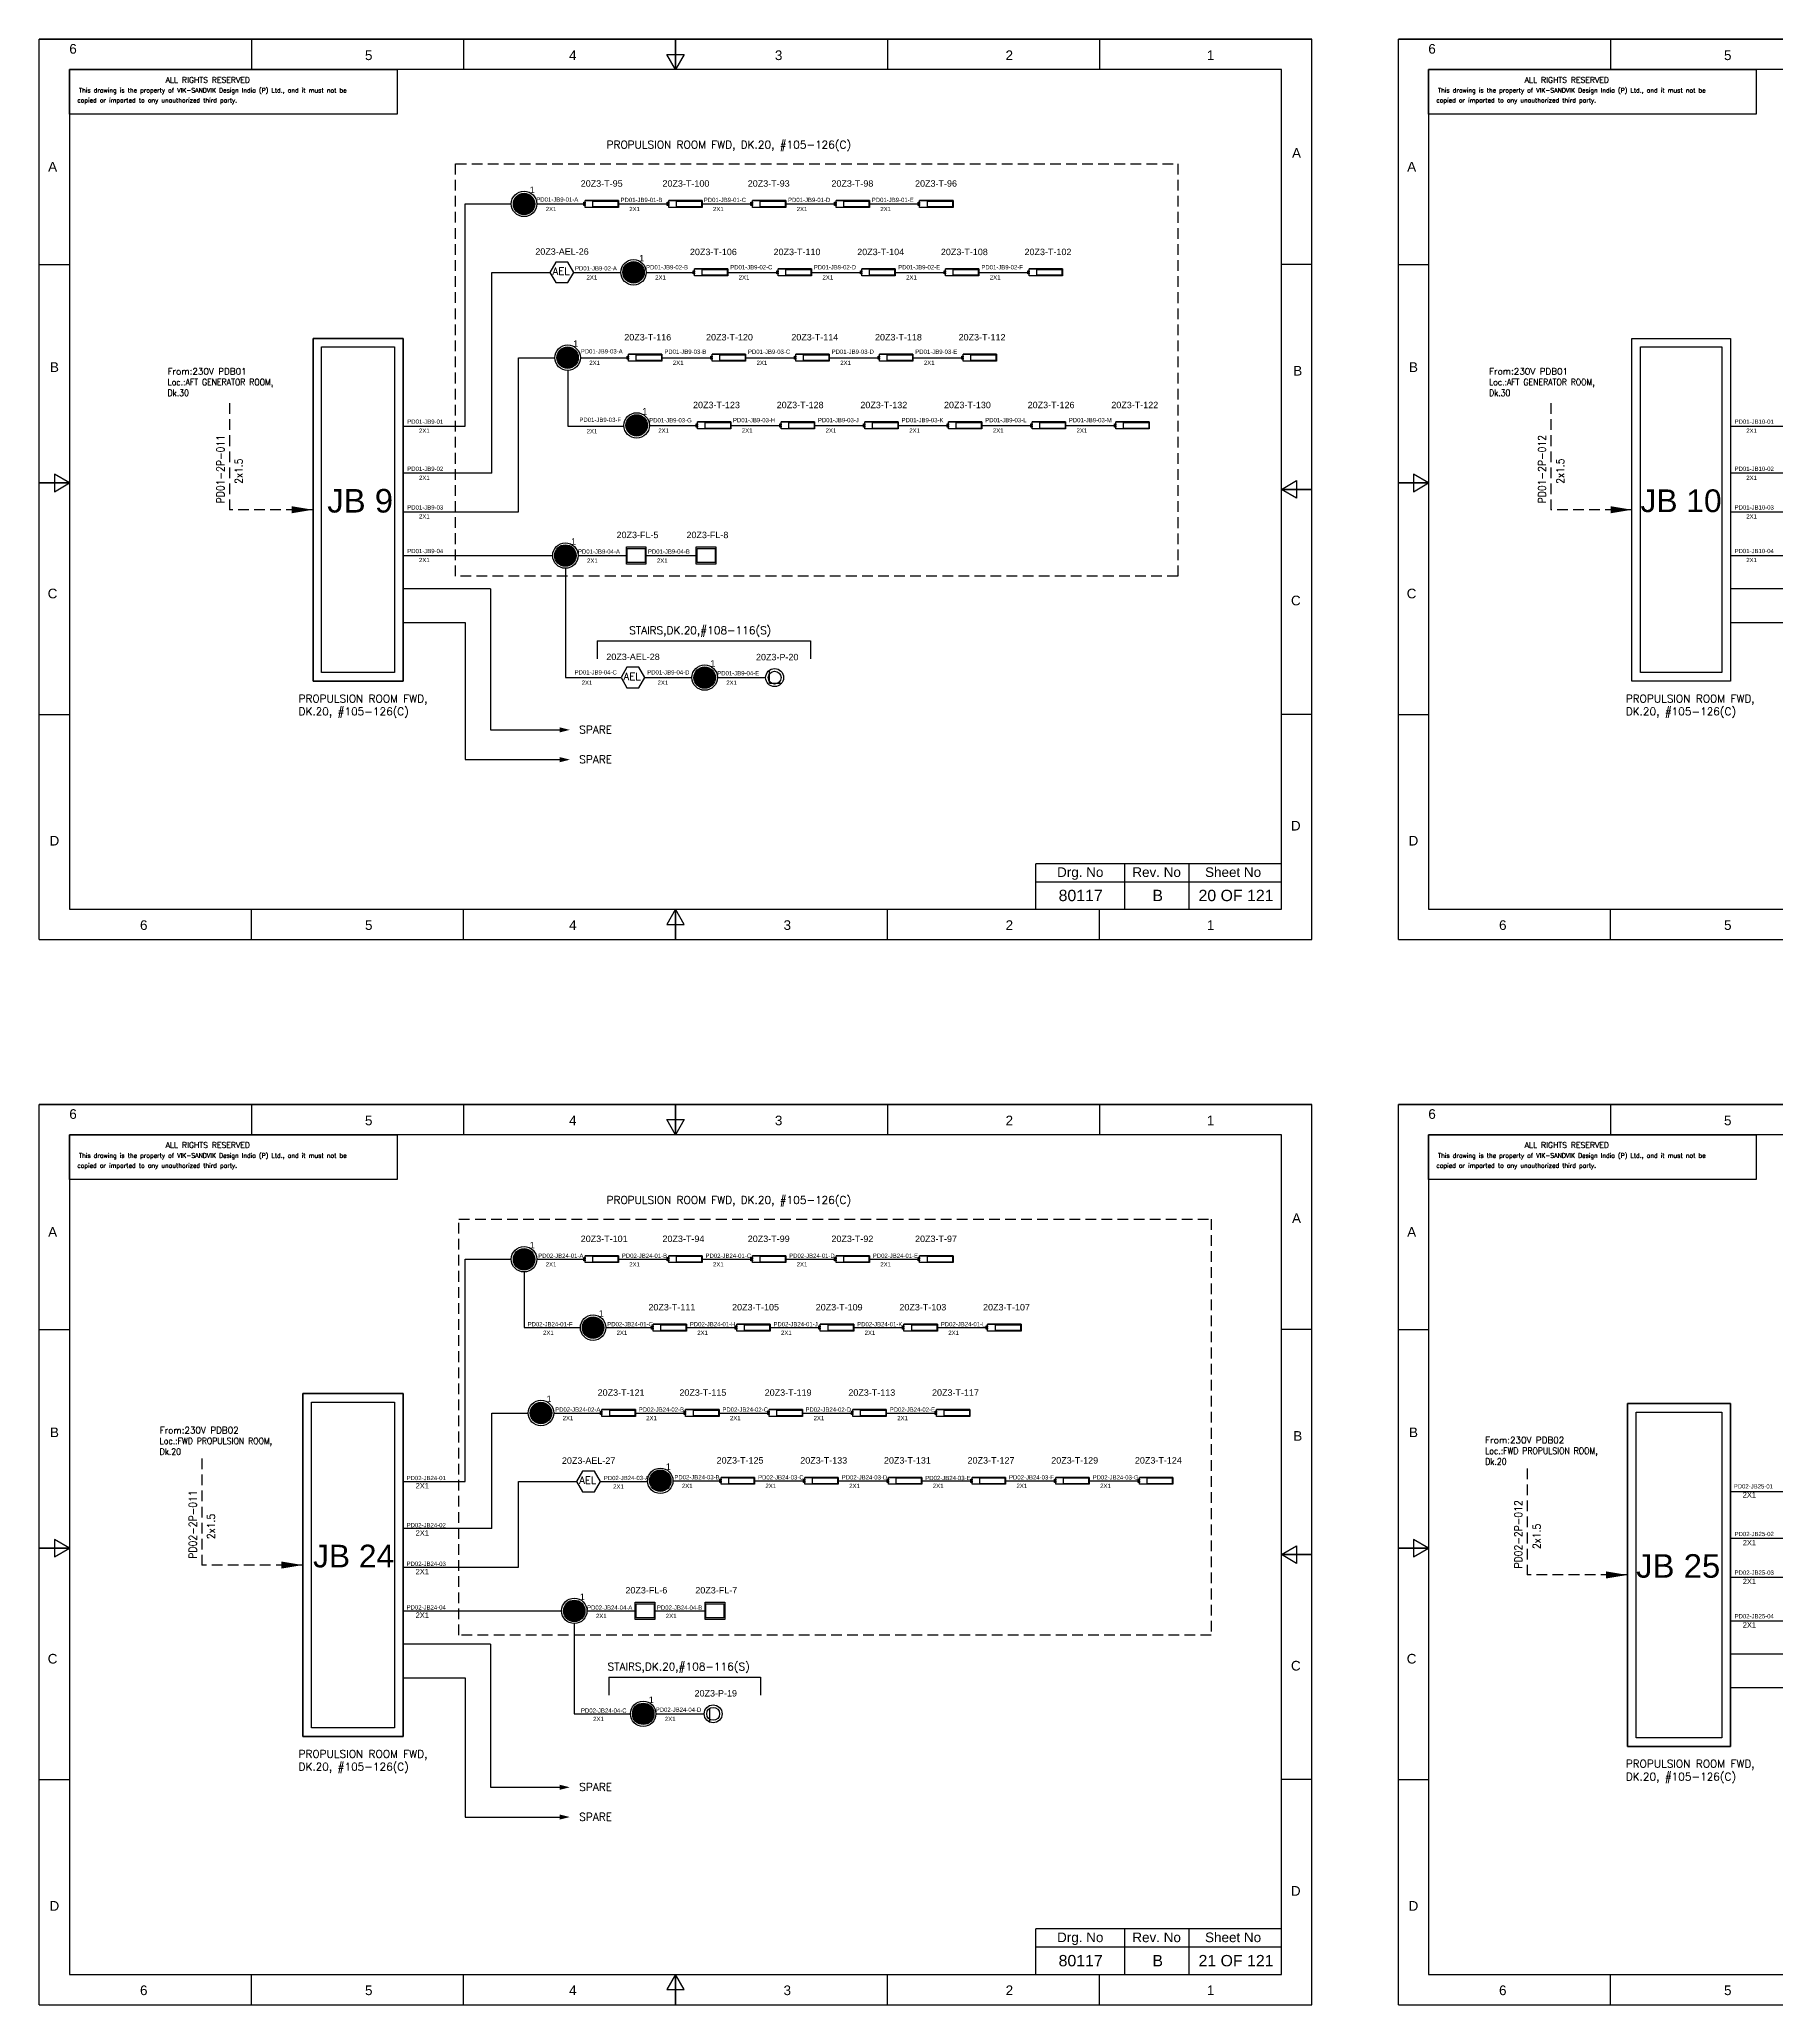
# Model space of a CAD drawing. Header units: inches. Extents: x -3311 to 1429, y -713 to 2436.
# Drawn here: x -771.2 to -365.6, y 1612.5 to 2071.1 of the extents above; entities that cross this region are included whole.
import ezdxf
from ezdxf.enums import TextEntityAlignment as Align

# ---------------------------------------------------------------- set-up
doc = ezdxf.new("R2010")
doc.units = ezdxf.units.IN
doc.linetypes.add('HIDDEN', pattern=[0.375, 0.25, -0.125])
doc.linetypes.add('SOLID', pattern=[0])
for name, color, linetype, lineweight in [('ELEC_TXT-025', 1, 'Continuous', 25), ('HEL-025', 1, 'Continuous', 25), ('HEL-035', 2, 'Continuous', 35)]:
    doc.layers.add(name, color=color, linetype=linetype, lineweight=lineweight)
doc.layers.add('LINE', color=3, linetype='SOLID')
doc.styles.add('_NORMAL', font='arial.ttf')
doc.styles.add('ROMANS', font='simplex.shx', dxfattribs={"width": 0.88})
doc.styles.get("Standard").update_dxf_attribs({"font": 'arial.ttf'})
doc.dimstyles.get("Standard").update_dxf_attribs({"dimtxt": 0.18, "dimasz": 0.18, "dimexe": 0.18, "dimexo": 0.0625, "dimgap": 0.09, "dimtad": 0, "dimtih": 1, "dimtoh": 1, "dimdec": 4, "dimzin": 0, "dimdsep": 46, "dimtxsty": 'Standard', "dimcen": 0.09, "dimadec": 0, "dimazin": 0, "dimtfac": 1, "dimtdec": 4, "dimtofl": 0, "dimtmove": 0, "dimatfit": 3, "dimfxl": 1, "dimtolj": 1, "dimtzin": 0, "dimarcsym": 0})
pattern_1 = [(0, (0, 0), (0, 6.985), [5.08, -1.905]), (90, (0, 0), (-6.985, 4e-16), [5.08, -1.905])]

# ---------------------------------------------------------------- blocks, each defined once
blk = doc.blocks.new('13')
for points in [[(436.88, 1959.44), (441.46, 1959.44), (441.46, 1955.44), (436.88, 1955.44)], [(437.07, 1959.08), (441.26, 1959.08), (441.26, 1955.8), (437.07, 1955.8)]]:
    blk.add_lwpolyline(points, close=True)
blk = doc.blocks.new('LED FLOOD LIGHT 100W')
blk.add_blockref('13', (5123.55, -712.19))
blk.add_attdef('TAG_NO', (5558.98, 1249.67), '', height=1.5)
blk = doc.blocks.new('fr')
at = {"color": 7, "linetype": 'Continuous'}
for p, q in [((33763.99, 4500.4), (33466.99, 4500.4)), ((33466.99, 4500.4), (33763.99, 4500.4)), ((33466.99, 4290.33), (33466.99, 4500.4)), ((33516.49, 4500.4), (33516.49, 4493.33)), ((33565.99, 4500.4), (33565.99, 4493.33)), ((33615.49, 4500.4), (33615.49, 4493.33)), ((33615.49, 4493.33), (33615.49, 4500.4)), ((33615.49, 4500.4), (33615.49, 4493.33)), ((33664.99, 4500.4), (33664.99, 4493.33)), ((33714.49, 4500.4), (33714.49, 4493.33)), ((33763.99, 4290.33), (33763.99, 4500.4)), ((33763.99, 4290.33), (33763.99, 4500.4)), ((33615.49, 4493.33), (33613.45, 4496.87)), ((33613.45, 4496.87), (33617.53, 4496.87)), ((33617.53, 4496.87), (33615.49, 4493.33)), ((33756.92, 4493.33), (33474.06, 4493.33)), ((33474.06, 4493.33), (33474.06, 4297.41)), ((33756.92, 4297.41), (33756.92, 4493.33)), ((33466.99, 4447.89), (33474.06, 4447.89)), ((33763.99, 4447.89), (33756.92, 4447.89)), ((33474.06, 4396.87), (33470.53, 4398.91)), ((33470.53, 4398.91), (33470.53, 4394.83)), ((33466.99, 4396.87), (33474.06, 4396.87)), ((33474.06, 4396.87), (33466.99, 4396.87)), ((33466.99, 4396.87), (33474.06, 4396.87)), ((33470.53, 4394.83), (33474.06, 4396.87)), ((33756.92, 4395.37), (33760.45, 4397.41)), ((33763.99, 4395.37), (33756.92, 4395.37)), ((33760.45, 4393.33), (33756.92, 4395.37)), ((33756.92, 4395.37), (33763.99, 4395.37)), ((33763.99, 4395.37), (33756.92, 4395.37)), ((33760.45, 4397.41), (33760.45, 4393.33)), ((33466.99, 4342.85), (33474.06, 4342.85)), ((33763.99, 4342.85), (33756.92, 4342.85)), ((33474.06, 4297.41), (33756.92, 4297.41)), ((33516.49, 4290.33), (33516.49, 4297.41)), ((33565.99, 4290.33), (33565.99, 4297.41)), ((33615.49, 4297.41), (33613.45, 4293.87)), ((33613.45, 4293.87), (33617.53, 4293.87)), ((33615.49, 4290.33), (33615.49, 4297.41)), ((33617.53, 4293.87), (33615.49, 4297.41)), ((33615.49, 4297.41), (33615.49, 4290.33)), ((33615.49, 4290.33), (33615.49, 4297.41)), ((33664.99, 4290.33), (33664.99, 4297.41)), ((33714.49, 4290.33), (33714.49, 4297.41)), ((33466.99, 4290.33), (33763.99, 4290.33)), ((33466.99, 4290.33), (33763.99, 4290.33))]:
    blk.add_line(p, q, dxfattribs=at)
at = {"color": 7, "style": '_NORMAL'}
for s, p in [('6', (33474.86, 4498.18)), ('5', (33543.88, 4496.68)), ('4', (33591.52, 4496.68)), ('3', (33639.57, 4496.68)), ('2', (33693.41, 4496.68)), ('1', (33740.39, 4496.68)), ('A', (33760.45, 4473.88)), ('A', (33470.1, 4470.68)), ('B', (33470.52, 4423.9)), ('B', (33760.74, 4423.06)), ('C', (33470.08, 4371.07)), ('C', (33760.29, 4369.44)), ('D', (33760.27, 4316.89)), ('D', (33470.51, 4313.39)), ('6', (33491.37, 4293.69)), ('5', (33543.89, 4293.69)), ('4', (33591.53, 4293.69)), ('3', (33641.59, 4293.69)), ('2', (33693.43, 4293.69)), ('1', (33740.41, 4293.69))]:
    blk.add_text(s, height=2.25, dxfattribs=at).set_placement(p, align=Align.MIDDLE_CENTER)
blk = doc.blocks.new('A$C4BAD7D21')
at = {"layer": 'HEL-025'}
blk.add_lwpolyline([(-34000, 0), (-34000, 2086), (-18714, 2086), (-18714, 0)], close=True, dxfattribs=at)
at = {"layer": 'HEL-025', "style": 'ROMANS'}
for s, p in [('This drawing is the property of VIK-SANDVIK Design India (P) Ltd., and it must not be', (-33558, 1016)), (' copied or imparted to any unauthorized third party.', (-33785, 550))]:
    blk.add_text(s, height=210, dxfattribs=at).set_placement(p)
at = {"layer": 'HEL-035', "style": 'ROMANS'}
blk.add_text('     ALL RIGHTS RESERVED', height=262.5, dxfattribs=at).set_placement((-30497, 1476))
blk = doc.blocks.new('FIXED_KEY_SWITCH')
h = blk.add_hatch(color=1)
h.dxf.hatch_style = 1
edge = h.paths.add_edge_path()
edge.add_arc((848.13, 1737.46), 2.5, 0, 360)
at = {"color": 1}
blk.add_circle((848.13, 1737.46), 2.5, dxfattribs=at)
at = {"color": 7, "insert": (849.44, 1741.5), "char_height": 1.5, "attachment_point": 1, "style": '_NORMAL'}
blk.add_mtext_dynamic_manual_height_columns('1', width=1.5, gutter_width=7.5, heights=[0], dxfattribs=at)
blk = doc.blocks.new('SWT')
blk.add_blockref('FIXED_KEY_SWITCH', (0, 0))
blk.add_attdef('TAG_NO', (844.55, 1741.11), '', height=1.5)
blk = doc.blocks.new('2A')
at = {"color": 7, "lineweight": -3, "ltscale": 2.5}
blk.add_line((790.02, 1997.62, -0.03), (782.23, 1997.62, -0.03), dxfattribs=at)
at = {"color": 7, "lineweight": -3, "ltscale": 2.5, "elevation": -0.03}
for points in [[(781.91, 1997.21), (782.23, 1997.21), (782.23, 1996.94), (781.91, 1996.94)], [(781.91, 1996.7), (782.23, 1996.7), (782.23, 1996.44), (781.91, 1996.44)], [(782.23, 1997.62), (790.02, 1997.62), (790.02, 1996.02), (782.23, 1996.02)], [(784.03, 1997.5), (789.88, 1997.5), (789.88, 1996.14), (784.03, 1996.14)]]:
    blk.add_lwpolyline(points, close=True, dxfattribs=at)
blk = doc.blocks.new('LED TUBE LIGHT 30W')
blk.add_blockref('2A', (179.91, -357.89))
blk.add_attdef('TAG_NO.', (962.52, 1642.97), '', height=1.5)
blk = doc.blocks.new('AEL')
at = {"color": 4}
blk.add_lwpolyline([(989.98, -190.09), (992.75, -190.09), (994.14, -187.69), (992.75, -185.28), (989.98, -185.28), (988.59, -187.69)], close=True, dxfattribs=at)
at = {"color": 4, "style": 'ROMANS'}
blk.add_text('AEL', height=1.725, dxfattribs=at).set_placement((989.2, -188.27))
blk = doc.blocks.new('AEL_L')
blk.add_blockref('AEL', (0, 0))
blk.add_attdef('TAG_NO', (986.55, -183.59), '', height=1.5)
blk = doc.blocks.new('1')
h = blk.add_hatch()
h.set_pattern_fill('ANGLE', color=6)
h.set_pattern_definition(pattern_1)
h.paths.add_polyline_path([(303.23, 2044.43, 1), (306.22, 2044.43, 1)], flags=0)
h.paths.add_polyline_path([(302.63, 2044.43, 1), (306.83, 2044.43, 1)])
h.paths.add_polyline_path([(306.22, 2044.43, -1), (303.23, 2044.43, -1)], flags=16)
h = blk.add_hatch()
h.set_pattern_fill('ANGLE', color=6)
h.set_pattern_definition(pattern_1)
h.paths.add_polyline_path([(303.23, 2044.43, 1), (306.22, 2044.43, 1)])
at = {"color": 6}
for radius in [2.1, 1.5]:
    blk.add_circle((304.73, 2044.43), radius, dxfattribs=at)
blk = doc.blocks.new('LED PENDENT LIGHT 15W')
blk.add_blockref('1', (0, 0))
blk.add_attdef('TAG_NO', (301.63, 2048.1), '', height=1.5)

msp = doc.modelspace()

# ---------------------------------------------------------------- linework, layer by layer
for p, q in [((-671.78, 1980.85), (-671.78, 2032.72)), ((-647.83, 1993.86), (-647.83, 1980.87)), ((-648.37, 1947.69), (-648.37, 1922.18)), ((-665.86, 1942.86), (-686.24, 1942.86)), ((-356.04, 1942.86), (-376.43, 1942.86)), ((-640.94, 1930.73, -0.03), (-591.18, 1930.73, -0.03)), ((-671.78, 1734.58), (-671.78, 1786.45)), ((-658, 1783.47), (-658, 1770.48)), ((-646.3, 1701.42), (-646.3, 1680.36)), ((-665.86, 1696.59), (-686.24, 1696.59)), ((-356.04, 1694.28), (-376.43, 1694.28)), ((-638.25, 1688.91, -0.03), (-602.86, 1688.91, -0.03))]:
    msp.add_line(p, q)
at = {"color": 7, "linetype": 'Continuous'}
for p, q in [((-481.25, 1878.73), (-538.57, 1878.73)), ((-538.57, 1868.14), (-538.57, 1878.73)), ((-517.79, 1868.14), (-517.79, 1878.73)), ((-502.78, 1868.14), (-502.78, 1878.73)), ((-538.57, 1874.55), (-481.25, 1874.55)), ((-481.25, 1630.15), (-538.57, 1630.15)), ((-538.57, 1619.56), (-538.57, 1630.15)), ((-517.79, 1619.56), (-517.79, 1630.15)), ((-502.78, 1619.56), (-502.78, 1630.15)), ((-538.57, 1625.97), (-481.25, 1625.97))]:
    msp.add_line(p, q, dxfattribs=at)
at = {"linetype": 'HIDDEN', "ltscale": 10}
for points in [[(-673.99, 2042.09), (-505.38, 2042.09), (-505.38, 1945.85), (-673.99, 1945.85)], [(-673.22, 1795.82), (-497.61, 1795.82), (-497.61, 1698.71), (-673.22, 1698.71)]]:
    msp.add_lwpolyline(points, close=True, dxfattribs=at)
for points in [[(-399.4, 2001.35), (-376.43, 2001.35), (-376.43, 1921.35), (-399.4, 1921.35)], [(-397.4, 1999.35), (-378.43, 1999.35), (-378.43, 1923.35), (-397.4, 1923.35)]]:
    msp.add_lwpolyline(points, close=True)
for points in [[(-726.79, 1986.22), (-726.79, 1961.35)], [(-418.33, 1986.22), (-418.33, 1961.35)], [(-733.26, 1739.95), (-733.26, 1715.08)], [(-423.84, 1737.64), (-423.84, 1712.77)]]:
    msp.add_lwpolyline(points, dxfattribs=at)
for points in [[(-649.68, 1909.98, 1.18, 0, 0), (-647.32, 1909.98, 0, 0, 0)], [(-649.68, 1903.03, 1.18, 0, 0), (-647.32, 1903.03, 0, 0, 0)], [(-649.68, 1663.22, 1.18, 0, 0), (-647.32, 1663.22, 0, 0, 0)], [(-649.68, 1656.27, 1.18, 0, 0), (-647.32, 1656.27, 0, 0, 0)]]:
    msp.add_lwpolyline(points, format="xyseb")
at = {"layer": 'LINE', "color": 0}
for p, q in [((-671.78, 2032.72), (-660.99, 2032.72)), ((-655.05, 2032.72, 0), (-643.79, 2032.72, -0.03)), ((-635.99, 2032.72, -0.03), (-624.26, 2032.72, -0.05)), ((-616.47, 2032.72, -0.05), (-604.74, 2032.72, -0.08)), ((-596.94, 2032.72, -0.08), (-585.21, 2032.72, -0.11)), ((-577.41, 2032.72, -0.11), (-565.68, 2032.72, -0.14)), ((-665.57, 1969.85), (-665.57, 2016.75)), ((-665.57, 2016.75), (-651.98, 2016.75, -0.03)), ((-646.42, 2016.75, -0.03), (-635.44, 2016.75, -0.03)), ((-629.5, 2016.75, -0.03), (-618.24, 2016.75, -0.05)), ((-610.44, 2016.75, -0.05), (-598.71, 2016.75, -0.08)), ((-590.92, 2016.75, -0.08), (-579.19, 2016.75, -0.11)), ((-571.39, 2016.75, -0.11), (-559.66, 2016.75, -0.14)), ((-551.86, 2016.75, -0.14), (-540.13, 2016.75, -0.16)), ((-707.28, 2001.35), (-707.28, 1921.35)), ((-686.24, 2001.35), (-707.28, 2001.35)), ((-686.24, 1921.35), (-686.24, 2001.35)), ((-659.35, 1996.84), (-650.83, 1996.84)), ((-659.35, 1960.83), (-659.35, 1996.84)), ((-644.88, 1996.84, 0), (-633.62, 1996.84, -0.03)), ((-625.83, 1996.84, -0.03), (-614.1, 1996.84, -0.05)), ((-606.3, 1996.84, -0.05), (-594.57, 1996.84, -0.08)), ((-586.77, 1996.84, -0.08), (-575.04, 1996.84, -0.11)), ((-567.24, 1996.84, -0.11), (-555.52, 1996.84, -0.14)), ((-686.24, 1980.85), (-671.78, 1980.85)), ((-647.83, 1980.87), (-634.71, 1980.87, -0.03)), ((-628.77, 1981.03, -0.03), (-617.52, 1981.03, -0.05)), ((-609.72, 1981.03, -0.05), (-597.99, 1981.03, -0.08)), ((-590.19, 1981.03, -0.08), (-578.46, 1981.03, -0.11)), ((-570.66, 1981.03, -0.11), (-558.93, 1981.03, -0.14)), ((-551.14, 1981.03, -0.14), (-539.41, 1981.03, -0.16)), ((-531.61, 1981.03, -0.16), (-519.88, 1981.03, -0.19)), ((-376.43, 1980.85), (-361.96, 1980.85)), ((-665.57, 1969.85), (-686.24, 1969.85)), ((-355.75, 1969.85), (-376.43, 1969.85)), ((-686.24, 1960.83), (-659.35, 1960.83)), ((-376.43, 1960.83), (-346.53, 1960.83)), ((-686.24, 1950.66), (-651.35, 1950.66)), ((-645.4, 1950.66, 0), (-634.14, 1950.66, -0.03)), ((-629.56, 1950.66, -0.03), (-617.83, 1950.66, -0.05)), ((-376.43, 1950.66), (-349.53, 1950.66)), ((-665.86, 1942.86), (-665.86, 1909.98)), ((-686.24, 1935.06), (-671.78, 1935.06)), ((-671.78, 1935.06), (-671.78, 1903.03)), ((-376.43, 1935.06), (-361.96, 1935.06)), ((-640.94, 1930.73, -0.03), (-640.94, 1926.54, -0.03)), ((-591.18, 1930.73, -0.03), (-591.18, 1926.54, -0.03)), ((-648.37, 1922.18), (-635.4, 1922.18, -0.03)), ((-629.84, 1922.18, -0.03), (-618.84, 1922.18, -0.03)), ((-612.89, 1922.18, -0.03), (-601.64, 1922.18, -0.05)), ((-707.28, 1921.35), (-686.24, 1921.35)), ((-665.86, 1909.98), (-649.59, 1909.98)), ((-671.78, 1903.03), (-649.59, 1903.03)), ((-671.78, 1786.45), (-660.99, 1786.45)), ((-655.05, 1786.45, 0), (-643.79, 1786.45, -0.03)), ((-635.99, 1786.45, -0.03), (-624.26, 1786.45, -0.05)), ((-616.47, 1786.45, -0.05), (-604.74, 1786.45, -0.08)), ((-596.94, 1786.45, -0.08), (-585.21, 1786.45, -0.11)), ((-577.41, 1786.45, -0.11), (-565.68, 1786.45, -0.14)), ((-658, 1770.48), (-644.88, 1770.48, -0.03)), ((-638.93, 1770.48, -0.03), (-627.93, 1770.48, -0.03)), ((-620.13, 1770.48, -0.03), (-608.4, 1770.48, -0.05)), ((-600.6, 1770.48, -0.05), (-588.87, 1770.48, -0.08)), ((-581.08, 1770.48, -0.08), (-569.35, 1770.48, -0.11)), ((-561.55, 1770.48, -0.11), (-549.82, 1770.48, -0.14)), ((-709.67, 1755.08), (-709.67, 1675.08)), ((-686.24, 1755.08), (-709.67, 1755.08)), ((-686.24, 1675.08), (-686.24, 1755.08)), ((-400.44, 1752.77), (-400.44, 1672.77)), ((-376.43, 1752.77), (-400.44, 1752.77)), ((-376.43, 1672.77), (-376.43, 1752.77)), ((-665.57, 1723.58), (-665.57, 1750.56)), ((-665.57, 1750.56), (-657.04, 1750.56)), ((-651.09, 1750.56, 0), (-639.84, 1750.56, -0.03)), ((-632.04, 1750.56, -0.03), (-620.31, 1750.56, -0.05)), ((-612.51, 1750.56, -0.05), (-600.78, 1750.56, -0.08)), ((-592.99, 1750.56, -0.08), (-581.26, 1750.56, -0.11)), ((-573.46, 1750.56, -0.11), (-561.73, 1750.56, -0.14)), ((-686.24, 1734.58), (-671.78, 1734.58)), ((-659.35, 1734.6), (-645.76, 1734.6, -0.03)), ((-659.35, 1714.56), (-659.35, 1734.6)), ((-640.21, 1734.6, -0.03), (-629.21, 1734.6, -0.03)), ((-623.26, 1734.74, -0.03), (-612.01, 1734.74, -0.05)), ((-604.21, 1734.74, -0.05), (-592.48, 1734.74, -0.08)), ((-584.68, 1734.74, -0.08), (-572.95, 1734.74, -0.11)), ((-565.15, 1734.74, -0.11), (-553.43, 1734.74, -0.14)), ((-545.63, 1734.74, -0.14), (-533.9, 1734.74, -0.16)), ((-526.1, 1734.74, -0.16), (-514.37, 1734.74, -0.19)), ((-376.43, 1732.27), (-361.96, 1732.27)), ((-665.57, 1723.58), (-686.24, 1723.58)), ((-355.75, 1721.27), (-376.43, 1721.27)), ((-686.24, 1714.56), (-659.35, 1714.56)), ((-376.43, 1712.25), (-349.53, 1712.25)), ((-686.24, 1704.39), (-649.27, 1704.39)), ((-643.32, 1704.39, 0), (-632.07, 1704.39, -0.03)), ((-627.48, 1704.39, -0.03), (-615.75, 1704.39, -0.05)), ((-376.43, 1702.08), (-341.3, 1702.08)), ((-665.86, 1696.59), (-665.86, 1663.22)), ((-686.24, 1688.79), (-671.78, 1688.79)), ((-671.78, 1688.79), (-671.78, 1656.27)), ((-638.25, 1688.91, -0.03), (-638.25, 1684.72, -0.03)), ((-602.86, 1688.91, -0.03), (-602.86, 1684.72, -0.03)), ((-376.43, 1686.48), (-361.96, 1686.48)), ((-646.3, 1680.36), (-633.18, 1680.36, -0.03)), ((-627.24, 1680.36, -0.03), (-615.98, 1680.36, -0.05)), ((-709.67, 1675.08), (-686.24, 1675.08)), ((-400.44, 1672.77), (-376.43, 1672.77)), ((-665.86, 1663.22), (-649.59, 1663.22)), ((-671.78, 1656.27), (-649.59, 1656.27))]:
    msp.add_line(p, q, dxfattribs=at)
for points in [[(-707.28, 2001.35), (-686.24, 2001.35), (-686.24, 1921.35), (-707.28, 1921.35)], [(-705.28, 1999.35), (-688.24, 1999.35), (-688.24, 1923.35), (-705.28, 1923.35)], [(-709.67, 1755.08), (-686.24, 1755.08), (-686.24, 1675.08), (-709.67, 1675.08)], [(-707.67, 1753.08), (-688.24, 1753.08), (-688.24, 1677.08), (-707.67, 1677.08)], [(-400.44, 1752.77), (-376.43, 1752.77), (-376.43, 1672.77), (-400.44, 1672.77)], [(-398.44, 1750.77), (-378.43, 1750.77), (-378.43, 1674.77), (-398.44, 1674.77)]]:
    msp.add_lwpolyline(points, close=True, dxfattribs=at)
for centre in [(-658.02, 2032.72), (-632.47, 2016.75, -0.03), (-647.85, 1996.84), (-631.74, 1981.03, -0.03), (-648.37, 1950.66), (-615.86, 1922.18, -0.03), (-658.02, 1786.45), (-641.91, 1770.48, -0.03), (-654.07, 1750.56), (-626.23, 1734.74, -0.03), (-646.3, 1704.39), (-630.21, 1680.36, -0.03)]:
    msp.add_circle(centre, 2.97, dxfattribs=at)

# ---------------------------------------------------------------- block references
for name, p in [('fr', (-34238.16, -2429.27)), ('fr', (-33920.93, -2429.27)), ('SWT', (-1506.15, 295.26)), ('SWT', (-1480.6, 279.29, -0.03)), ('SWT', (-1495.98, 259.38)), ('SWT', (-1479.87, 243.57, -0.03)), ('SWT', (-1496.5, 213.21)), ('SWT', (-1463.99, 184.73, -0.03)), ('fr', (-34238.16, -2677.85)), ('fr', (-33920.93, -2677.85)), ('SWT', (-1506.15, 48.99)), ('SWT', (-1490.04, 33.02, -0.03)), ('SWT', (-1502.2, 13.11)), ('SWT', (-1474.36, -2.71, -0.03)), ('SWT', (-1494.43, -33.07)), ('SWT', (-1478.34, -57.1, -0.03))]:
    msp.add_blockref(name, p)
ref = msp.add_blockref('LED TUBE LIGHT 30W', (-1605.92, 393.79))
ref.add_attrib('TAG_NO.', '20Z3-T-95', (-644.79, 2036.74), dxfattribs={"height": 1.5})
ref = msp.add_blockref('LED TUBE LIGHT 30W', (-1586.4, 393.79, -0.03))
ref.add_attrib('TAG_NO.', '20Z3-T-100', (-625.71, 2036.74, -0.03), dxfattribs={"height": 1.5})
ref = msp.add_blockref('LED TUBE LIGHT 30W', (-1566.87, 393.79, -0.05))
ref.add_attrib('TAG_NO.', '20Z3-T-93', (-605.8, 2036.74, -0.05), dxfattribs={"height": 1.5})
ref = msp.add_blockref('LED TUBE LIGHT 30W', (-1547.34, 393.79, -0.08))
ref.add_attrib('TAG_NO.', '20Z3-T-98', (-586.27, 2036.74, -0.08), dxfattribs={"height": 1.5})
ref = msp.add_blockref('LED TUBE LIGHT 30W', (-1527.82, 393.79, -0.11))
ref.add_attrib('TAG_NO.', '20Z3-T-96', (-566.75, 2036.74, -0.11), dxfattribs={"height": 1.5})
ref = msp.add_blockref('AEL_L', (-1640.56, 2204.44, -0.03))
ref.add_attrib('TAG_NO', '20Z3-AEL-26', (-655.39, 2020.85, -0.03), dxfattribs={"color": 4, "height": 1.5})
ref = msp.add_blockref('LED TUBE LIGHT 30W', (-1580.37, 377.82, -0.03))
ref.add_attrib('TAG_NO.', '20Z3-T-106', (-619.3, 2020.77, -0.03), dxfattribs={"height": 1.5})
ref = msp.add_blockref('LED TUBE LIGHT 30W', (-1560.85, 377.82, -0.05))
ref.add_attrib('TAG_NO.', '20Z3-T-110', (-599.78, 2020.77, -0.05), dxfattribs={"height": 1.5})
ref = msp.add_blockref('LED TUBE LIGHT 30W', (-1541.32, 377.82, -0.08))
ref.add_attrib('TAG_NO.', '20Z3-T-104', (-580.25, 2020.77, -0.08), dxfattribs={"height": 1.5})
ref = msp.add_blockref('LED TUBE LIGHT 30W', (-1521.79, 377.82, -0.11))
ref.add_attrib('TAG_NO.', '20Z3-T-108', (-560.72, 2020.77, -0.11), dxfattribs={"height": 1.5})
ref = msp.add_blockref('LED TUBE LIGHT 30W', (-1502.27, 377.82, -0.14))
ref.add_attrib('TAG_NO.', '20Z3-T-102', (-541.2, 2020.77, -0.14), dxfattribs={"height": 1.5})
ref = msp.add_blockref('LED TUBE LIGHT 30W', (-1595.76, 357.91))
ref.add_attrib('TAG_NO.', '20Z3-T-116', (-634.62, 2000.86), dxfattribs={"height": 1.5})
ref = msp.add_blockref('LED TUBE LIGHT 30W', (-1576.23, 357.91, -0.03))
ref.add_attrib('TAG_NO.', '20Z3-T-120', (-615.54, 2000.86, -0.03), dxfattribs={"height": 1.5})
ref = msp.add_blockref('LED TUBE LIGHT 30W', (-1556.7, 357.91, -0.05))
ref.add_attrib('TAG_NO.', '20Z3-T-114', (-595.63, 2000.86, -0.05), dxfattribs={"height": 1.5})
ref = msp.add_blockref('LED TUBE LIGHT 30W', (-1537.17, 357.91, -0.08))
ref.add_attrib('TAG_NO.', '20Z3-T-118', (-576.1, 2000.86, -0.08), dxfattribs={"height": 1.5})
ref = msp.add_blockref('LED TUBE LIGHT 30W', (-1517.65, 357.91, -0.11))
ref.add_attrib('TAG_NO.', '20Z3-T-112', (-556.58, 2000.86, -0.11), dxfattribs={"height": 1.5})
ref = msp.add_blockref('LED TUBE LIGHT 30W', (-1579.65, 342.1, -0.03))
ref.add_attrib('TAG_NO.', '20Z3-T-123', (-618.58, 1985.05, -0.03), dxfattribs={"height": 1.5})
ref = msp.add_blockref('LED TUBE LIGHT 30W', (-1560.12, 342.1, -0.05))
ref.add_attrib('TAG_NO.', '20Z3-T-128', (-599.05, 1985.05, -0.05), dxfattribs={"height": 1.5})
ref = msp.add_blockref('LED TUBE LIGHT 30W', (-1540.59, 342.1, -0.08))
ref.add_attrib('TAG_NO.', '20Z3-T-132', (-579.52, 1985.05, -0.08), dxfattribs={"height": 1.5})
ref = msp.add_blockref('LED TUBE LIGHT 30W', (-1521.07, 342.1, -0.11))
ref.add_attrib('TAG_NO.', '20Z3-T-130', (-560, 1985.05, -0.11), dxfattribs={"height": 1.5})
ref = msp.add_blockref('LED TUBE LIGHT 30W', (-1501.54, 342.1, -0.14))
ref.add_attrib('TAG_NO.', '20Z3-T-126', (-540.47, 1985.05, -0.14), dxfattribs={"height": 1.5})
ref = msp.add_blockref('LED TUBE LIGHT 30W', (-1482.01, 342.1, -0.16))
ref.add_attrib('TAG_NO.', '20Z3-T-122', (-520.94, 1985.05, -0.16), dxfattribs={"height": 1.5})
ref = msp.add_blockref('LED FLOOD LIGHT 100W', (-6194.57, 705.41, -0.03))
ref.add_attrib('TAG_NO', '20Z3-FL-5', (-636.43, 1954.72, -0.03), dxfattribs={"height": 1.5})
ref = msp.add_blockref('LED FLOOD LIGHT 100W', (-6178.25, 705.41, -0.05))
ref.add_attrib('TAG_NO', '20Z3-FL-8', (-620.11, 1954.72, -0.05), dxfattribs={"height": 1.5})
ref = msp.add_blockref('AEL_L', (-1623.98, 2109.87, -0.03))
ref.add_attrib('TAG_NO', '20Z3-AEL-28', (-638.81, 1926.28, -0.03), dxfattribs={"color": 4, "height": 1.5})
ref = msp.add_blockref('LED PENDENT LIGHT 15W', (-904.26, -122.25, -0.05))
ref.add_attrib('TAG_NO', '20Z3-P-20', (-603.88, 1926.22, -0.05), dxfattribs={"height": 1.5})
ref = msp.add_blockref('LED TUBE LIGHT 30W', (-1605.92, 147.52))
ref.add_attrib('TAG_NO.', '20Z3-T-101', (-644.79, 1790.47), dxfattribs={"height": 1.5})
ref = msp.add_blockref('LED TUBE LIGHT 30W', (-1586.4, 147.52, -0.03))
ref.add_attrib('TAG_NO.', '20Z3-T-94', (-625.71, 1790.47, -0.03), dxfattribs={"height": 1.5})
ref = msp.add_blockref('LED TUBE LIGHT 30W', (-1566.87, 147.52, -0.05))
ref.add_attrib('TAG_NO.', '20Z3-T-99', (-605.8, 1790.47, -0.05), dxfattribs={"height": 1.5})
ref = msp.add_blockref('LED TUBE LIGHT 30W', (-1547.34, 147.52, -0.08))
ref.add_attrib('TAG_NO.', '20Z3-T-92', (-586.27, 1790.47, -0.08), dxfattribs={"height": 1.5})
ref = msp.add_blockref('LED TUBE LIGHT 30W', (-1527.82, 147.52, -0.11))
ref.add_attrib('TAG_NO.', '20Z3-T-97', (-566.75, 1790.47, -0.11), dxfattribs={"height": 1.5})
ref = msp.add_blockref('LED TUBE LIGHT 30W', (-1590.06, 131.55))
ref.add_attrib('TAG_NO.', '20Z3-T-111', (-628.99, 1774.5), dxfattribs={"height": 1.5})
ref = msp.add_blockref('LED TUBE LIGHT 30W', (-1570.53, 131.55, -0.03))
ref.add_attrib('TAG_NO.', '20Z3-T-105', (-609.46, 1774.5, -0.03), dxfattribs={"height": 1.5})
ref = msp.add_blockref('LED TUBE LIGHT 30W', (-1551.01, 131.55, -0.05))
ref.add_attrib('TAG_NO.', '20Z3-T-109', (-589.94, 1774.5, -0.05), dxfattribs={"height": 1.5})
ref = msp.add_blockref('LED TUBE LIGHT 30W', (-1531.48, 131.55, -0.08))
ref.add_attrib('TAG_NO.', '20Z3-T-103', (-570.41, 1774.5, -0.08), dxfattribs={"height": 1.5})
ref = msp.add_blockref('LED TUBE LIGHT 30W', (-1511.95, 131.55, -0.11))
ref.add_attrib('TAG_NO.', '20Z3-T-107', (-550.88, 1774.5, -0.11), dxfattribs={"height": 1.5})
ref = msp.add_blockref('LED TUBE LIGHT 30W', (-1601.97, 111.64))
ref.add_attrib('TAG_NO.', '20Z3-T-121', (-640.84, 1754.58), dxfattribs={"height": 1.5})
ref = msp.add_blockref('LED TUBE LIGHT 30W', (-1582.44, 111.64, -0.03))
ref.add_attrib('TAG_NO.', '20Z3-T-115', (-621.76, 1754.58, -0.03), dxfattribs={"height": 1.5})
ref = msp.add_blockref('LED TUBE LIGHT 30W', (-1562.92, 111.64, -0.05))
ref.add_attrib('TAG_NO.', '20Z3-T-119', (-601.85, 1754.58, -0.05), dxfattribs={"height": 1.5})
ref = msp.add_blockref('LED TUBE LIGHT 30W', (-1543.39, 111.64, -0.08))
ref.add_attrib('TAG_NO.', '20Z3-T-113', (-582.32, 1754.58, -0.08), dxfattribs={"height": 1.5})
ref = msp.add_blockref('LED TUBE LIGHT 30W', (-1523.86, 111.64, -0.11))
ref.add_attrib('TAG_NO.', '20Z3-T-117', (-562.79, 1754.58, -0.11), dxfattribs={"height": 1.5})
ref = msp.add_blockref('AEL_L', (-1634.35, 1922.29, -0.03))
ref.add_attrib('TAG_NO', '20Z3-AEL-27', (-649.18, 1738.7, -0.03), dxfattribs={"color": 4, "height": 1.5})
ref = msp.add_blockref('LED TUBE LIGHT 30W', (-1574.14, 95.82, -0.03))
ref.add_attrib('TAG_NO.', '20Z3-T-125', (-613.07, 1738.76, -0.03), dxfattribs={"height": 1.5})
ref = msp.add_blockref('LED TUBE LIGHT 30W', (-1554.61, 95.82, -0.05))
ref.add_attrib('TAG_NO.', '20Z3-T-133', (-593.54, 1738.76, -0.05), dxfattribs={"height": 1.5})
ref = msp.add_blockref('LED TUBE LIGHT 30W', (-1535.08, 95.82, -0.08))
ref.add_attrib('TAG_NO.', '20Z3-T-131', (-574.01, 1738.76, -0.08), dxfattribs={"height": 1.5})
ref = msp.add_blockref('LED TUBE LIGHT 30W', (-1515.56, 95.82, -0.11))
ref.add_attrib('TAG_NO.', '20Z3-T-127', (-554.49, 1738.76, -0.11), dxfattribs={"height": 1.5})
ref = msp.add_blockref('LED TUBE LIGHT 30W', (-1496.03, 95.82, -0.14))
ref.add_attrib('TAG_NO.', '20Z3-T-129', (-534.96, 1738.76, -0.14), dxfattribs={"height": 1.5})
ref = msp.add_blockref('LED TUBE LIGHT 30W', (-1476.5, 95.82, -0.16))
ref.add_attrib('TAG_NO.', '20Z3-T-124', (-515.43, 1738.76, -0.16), dxfattribs={"height": 1.5})
ref = msp.add_blockref('LED FLOOD LIGHT 100W', (-6192.49, 459.14, -0.03))
ref.add_attrib('TAG_NO', '20Z3-FL-6', (-634.36, 1708.45, -0.03), dxfattribs={"height": 1.5})
ref = msp.add_blockref('LED FLOOD LIGHT 100W', (-6176.18, 459.14, -0.05))
ref.add_attrib('TAG_NO', '20Z3-FL-7', (-618.04, 1708.45, -0.05), dxfattribs={"height": 1.5})
ref = msp.add_blockref('LED PENDENT LIGHT 15W', (-918.61, -364.07, -0.05))
ref.add_attrib('TAG_NO', '20Z3-P-19', (-618.22, 1684.4, -0.05), dxfattribs={"height": 1.5})
at = {"layer": 'ELEC_TXT-025', "color": 0, "xscale": 0.005, "yscale": 0.005, "zscale": 0.005}
for p in [(-594.1, 2053.63), (-276.87, 2053.63), (-594.1, 1805.05), (-276.87, 1805.05)]:
    msp.add_blockref('A$C4BAD7D21', p, dxfattribs=at)

# ---------------------------------------------------------------- texts
at = {"color": 7}
for s, height, p in [('PD01-JB9-01-A', 1, (-655.15, 2033.25, 0.05)), ('2X1', 1, (-652.96, 2031.03)), ('PD01-JB9-01-B', 1, (-635.5, 2033.16, 0.03)), ('2X1', 1, (-633.46, 2031.03, -0.03)), ('PD01-JB9-01-C', 1, (-616.06, 2033.16)), ('2X1', 1, (-613.91, 2031.03, -0.05)), ('PD01-JB9-01-D', 1, (-596.4, 2033.16, -0.03)), ('2X1', 1, (-594.38, 2031.03, -0.08)), ('PD01-JB9-01-E', 1, (-576.85, 2033.16, -0.05)), ('2X1', 1, (-574.85, 2031.03, -0.11)), ('PD01-JB9-02-A', 1, (-646.13, 2017.19, 0.03)), ('PD01-JB9-02-B', 1, (-629.53, 2017.45)), ('PD01-JB9-02-C', 1, (-609.9, 2017.45, -0.03)), ('PD01-JB9-02-D', 1, (-590.38, 2017.45, -0.05)), ('PD01-JB9-02-E', 1, (-570.68, 2017.45, -0.08)), ('PD01-JB9-02-F', 1, (-551.27, 2017.45, -0.11)), ('2X1', 1, (-643.44, 2015.07, -0.03)), ('2X1', 1, (-627.41, 2015.07, -0.03)), ('2X1', 1, (-607.91, 2015.07, -0.05)), ('2X1', 1, (-588.36, 2015.07, -0.08)), ('2X1', 1, (-568.83, 2015.07, -0.11)), ('2X1', 1, (-549.3, 2015.07, -0.14)), ('PD01-JB9-03-A', 1, (-644.78, 1997.82, 0.05)), ('2X1', 1, (-642.79, 1995.15)), ('PD01-JB9-03-B', 1, (-625.27, 1997.73, 0.03)), ('2X1', 1, (-623.29, 1995.15, -0.03)), ('PD01-JB9-03-C', 1, (-605.75, 1997.73)), ('2X1', 1, (-603.74, 1995.15, -0.05)), ('PD01-JB9-03-D', 1, (-586.22, 1997.73, -0.03)), ('2X1', 1, (-584.21, 1995.15, -0.08)), ('PD01-JB9-03-E', 1, (-566.69, 1997.73, -0.05)), ('2X1', 1, (-564.69, 1995.15, -0.11)), ('PD01-JB9-01', 1, (-685.27, 1981.41)), ('PD01-JB9-03-F', 1, (-645.09, 1981.84, 0.05)), ('PD01-JB9-03-G', 1, (-628.81, 1981.73, 0.03)), ('PD01-JB9-03-H', 1, (-609.25, 1981.76)), ('PD01-JB9-03-J', 1, (-589.43, 1981.76, -0.03)), ('PD01-JB9-03-K', 1, (-569.9, 1981.76, -0.05)), ('PD01-JB9-03-L', 1, (-550.37, 1981.76, -0.08)), ('PD01-JB9-03-M', 1, (-530.85, 1981.76, -0.11)), ('PD01-JB10-01', 1, (-375.45, 1981.41)), ('2X1', 1, (-682.54, 1979.31)), ('2X1', 1, (-643.41, 1979.18)), ('2X1', 1, (-626.68, 1979.34, -0.03)), ('2X1', 1, (-607.18, 1979.34, -0.05)), ('2X1', 1, (-587.63, 1979.34, -0.08)), ('2X1', 1, (-568.1, 1979.34, -0.11)), ('2X1', 1, (-548.58, 1979.34, -0.14)), ('2X1', 1, (-529.05, 1979.34, -0.16)), ('2X1', 1, (-372.72, 1979.31)), ('PD01-JB9-02', 1, (-685.27, 1970.41)), ('2X1', 1, (-682.54, 1968.31)), ('PD01-JB10-02', 1, (-375.45, 1970.41)), ('2X1', 1, (-372.72, 1968.31)), ('PD01-JB9-03', 1, (-685.27, 1961.39)), ('2X1', 1, (-682.54, 1959.29)), ('PD01-JB10-03', 1, (-375.45, 1961.39)), ('2X1', 1, (-372.72, 1959.29)), ('PD01-JB9-04', 1, (-685.27, 1951.22)), ('2X1', 1, (-682.54, 1949.12)), ('PD01-JB9-04-A', 1, (-645.43, 1951.1, 0.05)), ('2X1', 1, (-643.31, 1948.98)), ('PD01-JB9-04-B', 1, (-629.11, 1951.1, 0.03)), ('2X1', 1, (-627, 1948.98, -0.03)), ('PD01-JB10-04', 1, (-375.45, 1951.22)), ('2X1', 1, (-372.72, 1949.12)), ('PD01-JB9-04-C', 1, (-646.23, 1922.9, 0.05)), ('PD01-JB9-04-D', 1, (-629.27, 1922.9, 0.05)), ('PD01-JB9-04-E', 1, (-612.92, 1922.7, 0.02)), ('2X1', 1, (-644.57, 1920.5, 0)), ('2X1', 1, (-626.86, 1920.5, -0.03)), ('2X1', 1, (-610.81, 1920.5, -0.03)), ('PD02-JB24-01-A', 1, (-654.72, 1786.76)), ('2X1', 1, (-652.96, 1784.76)), ('PD02-JB24-01-B', 1, (-635.19, 1786.76, -0.03)), ('2X1', 1, (-633.46, 1784.76, -0.03)), ('PD02-JB24-01-C', 1, (-615.66, 1786.76, -0.05)), ('2X1', 1, (-613.91, 1784.76, -0.05)), ('PD02-JB24-01-D', 1, (-596.14, 1786.76, -0.08)), ('2X1', 1, (-594.38, 1784.76, -0.08)), ('PD02-JB24-01-E', 1, (-576.61, 1786.76, -0.11)), ('2X1', 1, (-574.85, 1784.76, -0.11)), ('PD02-JB24-01-F', 1, (-657.19, 1770.79)), ('PD02-JB24-01-G', 1, (-638.6, 1770.79, -0.03)), ('PD02-JB24-01-H', 1, (-619.32, 1770.79, -0.03)), ('PD02-JB24-01-J', 1, (-599.8, 1770.79, -0.05)), ('PD02-JB24-01-K', 1, (-580.27, 1770.79, -0.08)), ('PD02-JB24-01-L', 1, (-560.74, 1770.79, -0.11)), ('2X1', 1, (-653.58, 1768.79)), ('2X1', 1, (-636.42, 1768.79, -0.03)), ('2X1', 1, (-617.59, 1768.79, -0.03)), ('2X1', 1, (-598.04, 1768.79, -0.05)), ('2X1', 1, (-578.52, 1768.79, -0.08)), ('2X1', 1, (-558.99, 1768.79, -0.11)), ('PD02-JB24-02-A', 1, (-650.76, 1750.87)), ('2X1', 1, (-649.01, 1748.88)), ('PD02-JB24-02-B', 1, (-631.24, 1750.87, -0.03)), ('2X1', 1, (-629.51, 1748.88, -0.03)), ('PD02-JB24-02-C', 1, (-611.71, 1750.87, -0.05)), ('2X1', 1, (-609.95, 1748.88, -0.05)), ('PD02-JB24-02-D', 1, (-592.33, 1750.87, -0.08)), ('2X1', 1, (-590.43, 1748.88, -0.08)), ('PD02-JB24-02-E', 1, (-572.65, 1750.87, -0.11)), ('2X1', 1, (-570.9, 1748.88, -0.11)), ('PD02-JB24-01', 1, (-685.44, 1734.89)), ('2X1', 1.25, (-683.33, 1732.95)), ('PD02-JB24-03-A', 1, (-639.4, 1734.9, -0.03)), ('2X1', 1, (-637.22, 1732.91, -0.03)), ('PD02-JB24-03-B', 1, (-622.93, 1735.08, -0.03)), ('2X1', 1, (-621.18, 1733.06, -0.03)), ('PD02-JB24-03-C', 1, (-603.4, 1735.05, -0.05)), ('2X1', 1, (-601.67, 1733.06, -0.05)), ('PD02-JB24-03-D', 1, (-583.88, 1735.05, -0.08)), ('2X1', 1, (-582.12, 1733.06, -0.08)), ('PD02-JB24-03-E', 1, (-564.35, 1734.9, -0.11)), ('2X1', 1, (-562.6, 1733.06, -0.11)), ('PD02-JB24-03-F', 1, (-544.82, 1735.05, -0.14)), ('2X1', 1, (-543.07, 1733.06, -0.14)), ('PD02-JB24-03-G', 1, (-525.3, 1735.05, -0.16)), ('2X1', 1, (-523.54, 1733.06, -0.16)), ('PD02-JB25-01', 1, (-375.65, 1732.95)), ('2X1', 1.25, (-373.54, 1730.84)), ('PD02-JB24-02', 1, (-685.44, 1723.89)), ('2X1', 1.25, (-683.33, 1721.95)), ('PD02-JB25-02', 1, (-375.45, 1721.83)), ('2X1', 1.25, (-373.54, 1719.67)), ('PD02-JB24-03', 1, (-685.44, 1714.87)), ('2X1', 1.25, (-683.33, 1712.93)), ('PD02-JB25-03', 1, (-375.45, 1712.81)), ('2X1', 1.25, (-373.54, 1710.65)), ('PD02-JB24-04', 1, (-685.44, 1704.7)), ('2X1', 1.25, (-683.33, 1702.76)), ('PD02-JB24-04-A', 1, (-643.31, 1704.65)), ('2X1', 1, (-641.24, 1702.71)), ('PD02-JB24-04-B', 1, (-627, 1704.65, -0.03)), ('2X1', 1, (-624.92, 1702.71, -0.03)), ('PD02-JB25-04', 1, (-375.45, 1702.64)), ('2X1', 1.25, (-373.54, 1700.48)), ('PD02-JB24-04-C', 1, (-644.73, 1680.62, 0)), ('2X1', 1, (-641.88, 1678.67)), ('PD02-JB24-04-D', 1, (-627.28, 1680.82, 0)), ('2X1', 1, (-625.15, 1678.67, -0.03))]:
    msp.add_text(s, height=height, dxfattribs=at).set_placement(p)
at = {"color": 7, "lineweight": 30}
for s, height, p in [('JB 9 ', 5.5, (-695.21, 1963.45)), ('JB 10 ', 5.3, (-386.91, 1963.45)), ('JB 24', 5.3, (-697.81, 1717.18)), ('JB 25 ', 5.5, (-387.55, 1714.87))]:
    msp.add_text(s, height=height, dxfattribs=at).set_placement(p, align=Align.MIDDLE_CENTER)
at = {"color": 7}
for s, height, p in [('Drg. No', 2.246, (-528.19, 1876.78)), ('Rev. No', 2.246, (-510.36, 1876.78)), ('Sheet No', 2.246, (-492.51, 1876.78)), ('80117', 2.653, (-528.09, 1871.34)), ('B', 2.65, (-510.11, 1871.34)), ('20 OF 121', 2.653, (-491.83, 1871.34)), ('Drg. No', 2.246, (-528.19, 1628.2)), ('Rev. No', 2.246, (-510.36, 1628.2)), ('Sheet No', 2.246, (-492.51, 1628.2)), ('80117', 2.653, (-528.09, 1622.76)), ('B', 2.65, (-510.11, 1622.76)), ('21 OF 121', 2.653, (-491.83, 1622.76))]:
    msp.add_text(s, height=height, dxfattribs=at).set_placement(p, align=Align.MIDDLE_CENTER)
at = {"color": 7, "char_height": 1.8, "attachment_point": 1, "style": '_NORMAL'}
for s, insert, width in [('{\\Fromans|c0;\\C2;PROPULSION ROOM FWD, DK.20, #105-126(C)}', (-638.77, 2047.44), 74.1776), ('{\\Fromans|c0;\\C2;STAIRS,DK.20,#108-116(S)}', (-633.48, 1934.12, -0.03), 39.515), ('{\\Fromans|c0;\\C2;PROPULSION ROOM FWD, \\PDK.20, #105-126(C)}', (-710.67, 1918.18), 74.1776), ('{\\Fromans|c0;\\C2;PROPULSION ROOM FWD, \\PDK.20, #105-126(C)}', (-400.86, 1918.18), 74.1776), ('{\\Fromans|c0;\\C2;SPARE}', (-645.13, 1910.94), 8.1658), ('{\\Fromans|c0;\\C2;SPARE}', (-645.13, 1903.98), 8.1658), ('{\\Fromans|c0;\\C2;PROPULSION ROOM FWD, DK.20, #105-126(C)}', (-638.77, 1801.17), 74.1776), ('{\\Fromans|c0;\\C2;STAIRS,DK.20,#108-116(S)}', (-638.53, 1692.29, -0.03), 39.515), ('{\\Fromans|c0;\\C2;PROPULSION ROOM FWD, \\PDK.20, #105-126(C)}', (-710.67, 1671.91), 74.1776), ('{\\Fromans|c0;\\C2;PROPULSION ROOM FWD, \\PDK.20, #105-126(C)}', (-400.86, 1669.6), 74.1776), ('{\\Fromans|c0;\\C2;SPARE}', (-645.13, 1664.18), 8.1658), ('{\\Fromans|c0;\\C2;SPARE}', (-645.13, 1657.22), 8.1658)]:
    msp.add_mtext(s, dxfattribs=dict(at, insert=insert, width=width))
at = {"color": 7, "char_height": 1.5, "width": 36.8884, "attachment_point": 1}
for s, insert in [('{\\Fromans|c0;\\C2;From:230V PDB01\\P\\Fsimplex|c0;\\W0.88;Loc.:AFT GENERATOR ROOM,      \\PDk.30}', (-741.23, 1994.39)), ('{\\Fromans|c0;\\C2;From:230V PDB01\\P\\Fsimplex|c0;\\W0.88;Loc.:AFT GENERATOR ROOM,      \\PDk.30}', (-432.77, 1994.39)), ('{\\Fromans|c0;\\C2;From:230V PDB02\\P\\Fsimplex|c0;\\W0.88;Loc.:FWD PROPULSION ROOM,      \\PDk.20}', (-743.08, 1747.3)), ('{\\Fromans|c0;\\C2;From:230V PDB02\\P\\Fsimplex|c0;\\W0.88;Loc.:FWD PROPULSION ROOM,      \\PDk.20}', (-433.66, 1744.99))]:
    msp.add_mtext(s, dxfattribs=dict(at, insert=insert))
at = {"color": 7, "char_height": 1.8, "width": 17.1296, "attachment_point": 1, "rotation": 90, "style": '_NORMAL'}
for s, insert in [('{\\Fromans|c0;\\W0.88;PD01-2P-011}', (-729.78, 1962.84)), ('{\\Fromans|c0;\\W0.88;PD01-2P-012}', (-421.32, 1962.84)), ('{\\Fromans|c0;\\W0.88;PD02-2P-011}', (-736.24, 1716.57)), ('{\\Fromans|c0;\\W0.88;PD02-2P-012}', (-426.83, 1714.26))]:
    msp.add_mtext(s, dxfattribs=dict(at, insert=insert))
at = {"color": 7, "char_height": 1.8, "attachment_point": 1, "rotation": 90, "style": '_NORMAL'}
for insert in [(-725.51, 1967.4), (-417.04, 1967.4), (-731.97, 1721.13), (-422.55, 1718.82)]:
    msp.add_mtext('{\\Fsimplex|c0;\\W0.88;2x1.5}', dxfattribs=dict(at, insert=insert))

# ---------------------------------------------------------------- leaders
at = {"linetype": 'HIDDEN', "ltscale": 10}
for points in [[(-707.28, 1961.35), (-726.79, 1961.35)], [(-399.4, 1961.35), (-418.33, 1961.35)], [(-709.67, 1715.08), (-733.26, 1715.08)], [(-400.44, 1712.77), (-423.84, 1712.77)]]:
    msp.add_leader(points, dimstyle='Standard', override={"dimasz": 5, "dimarcsym": 1}, dxfattribs=at)

doc.saveas('drawing.dxf')
